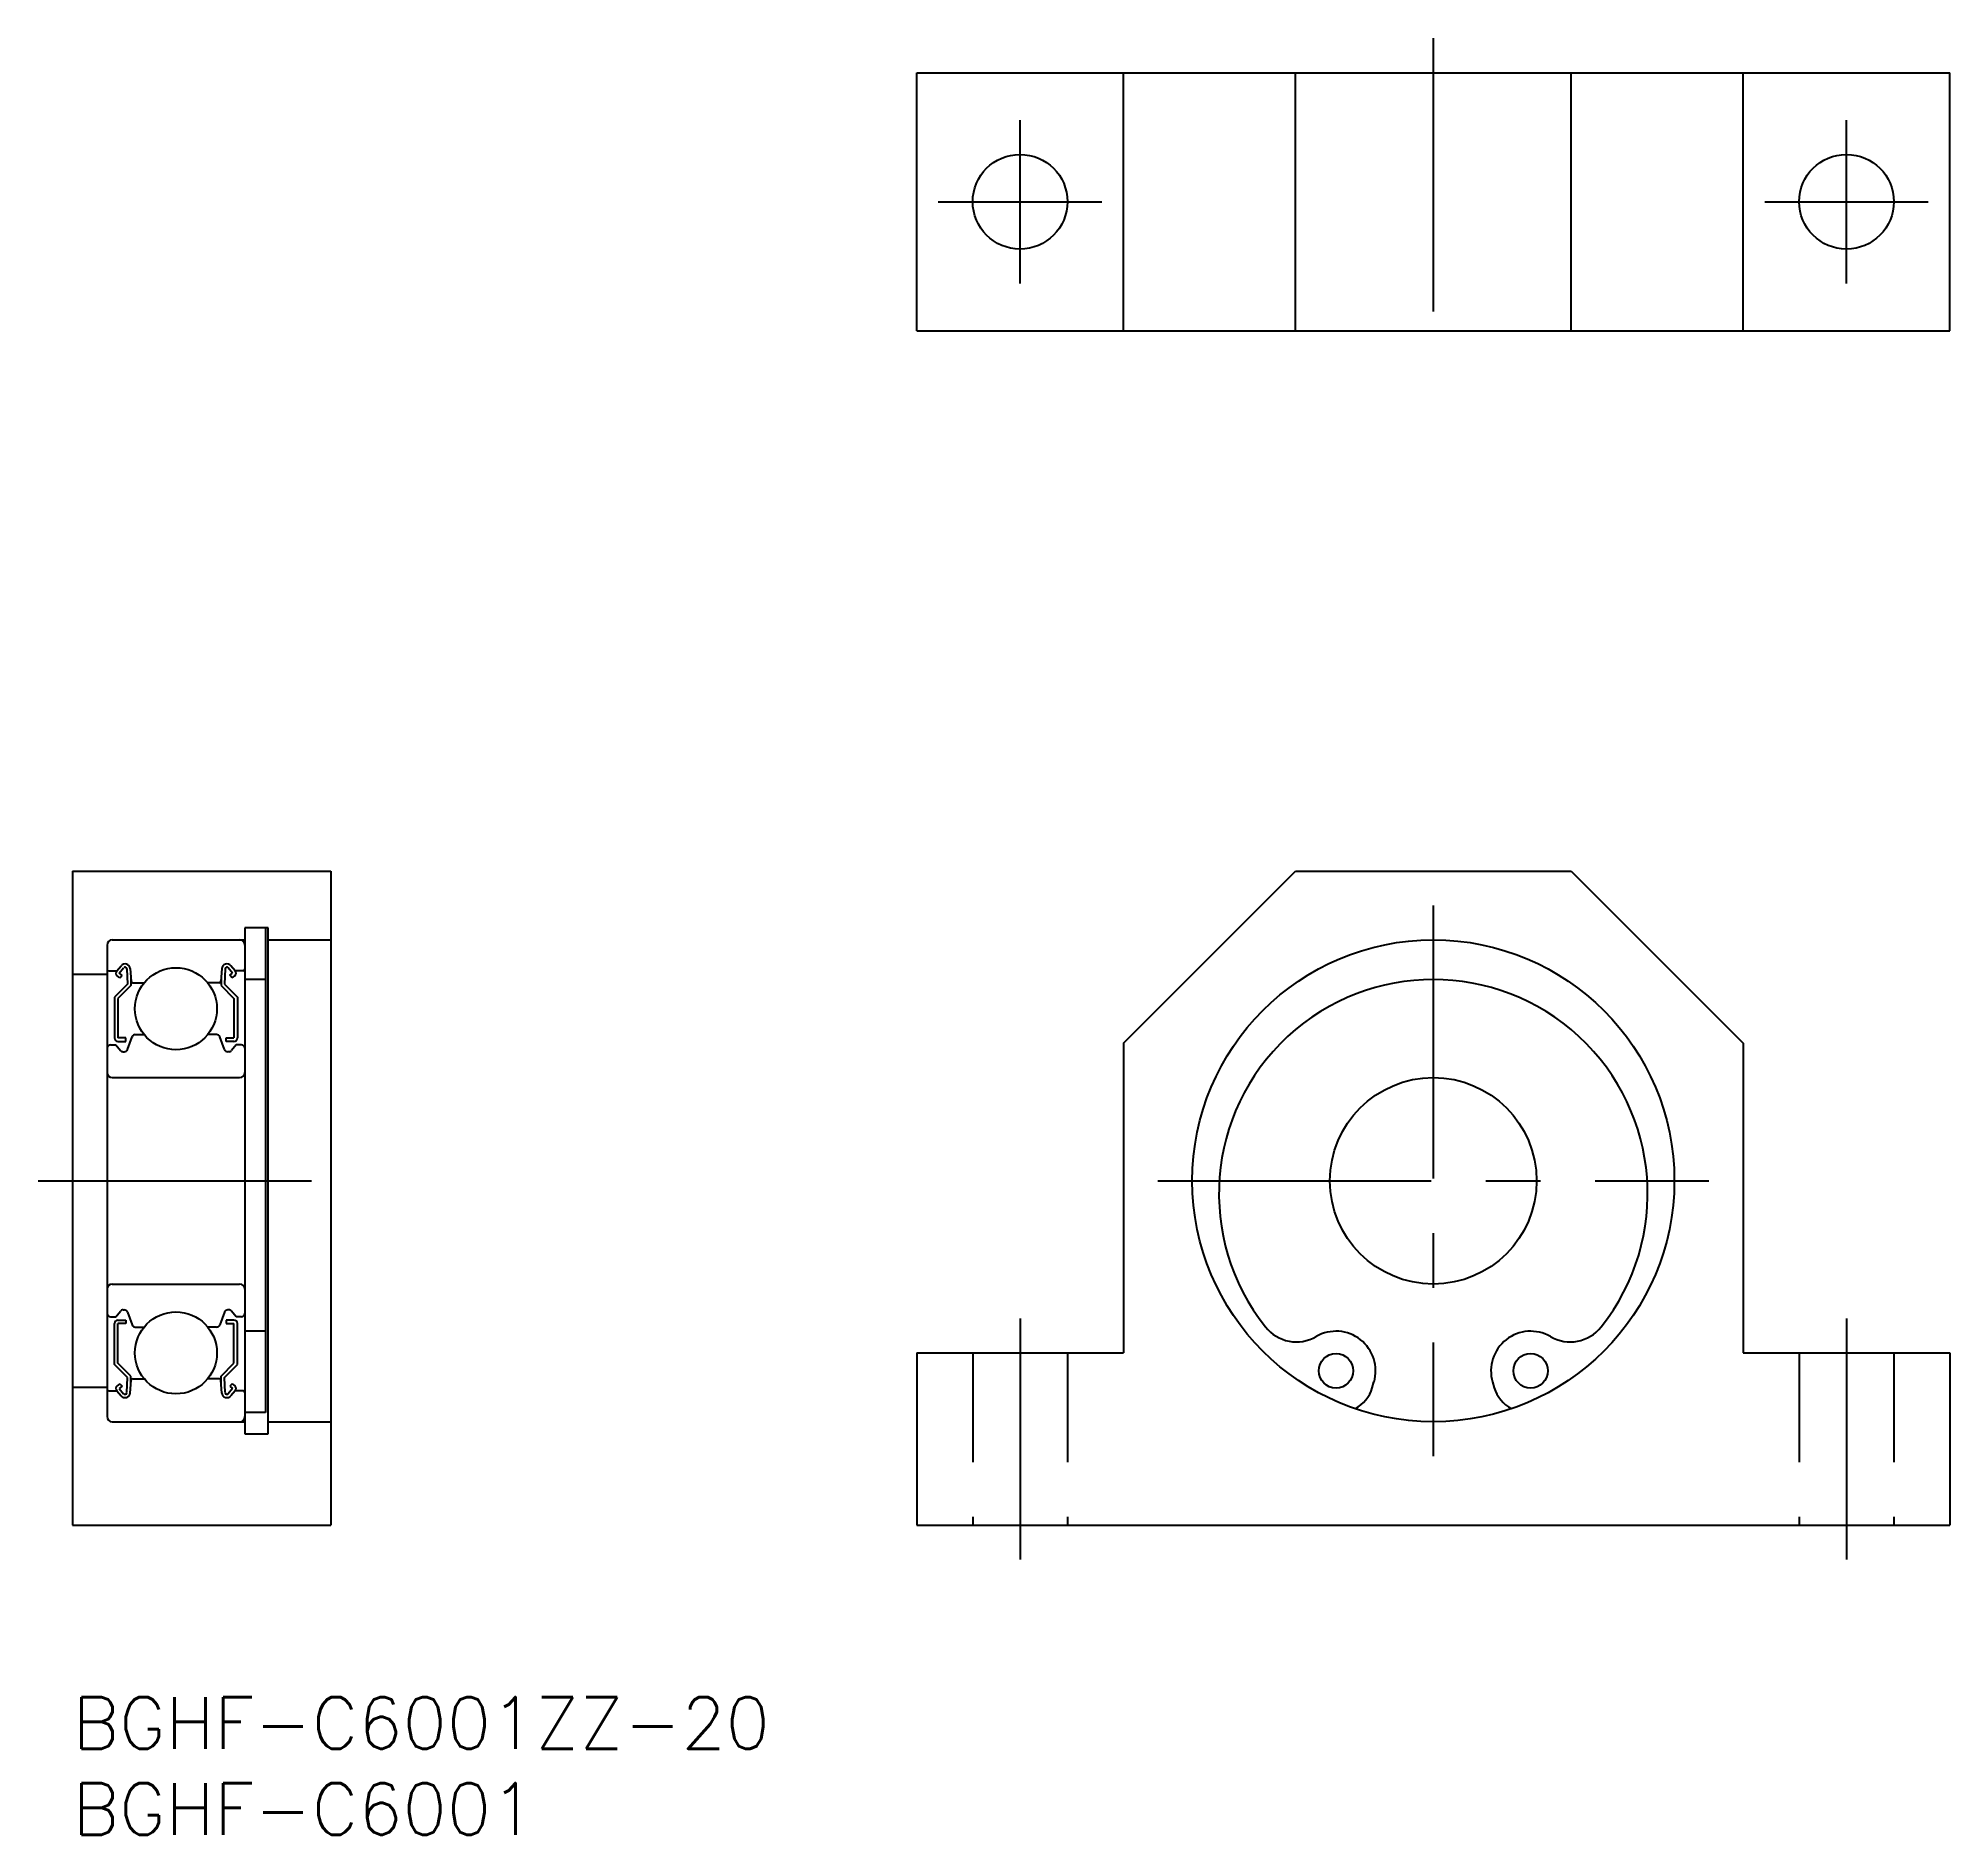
# Model space of a CAD drawing. Extents: x -2 to 109, y -8 to 96.
import ezdxf

# ---------------------------------------------------------------- set-up
doc = ezdxf.new("R2010")
doc.units = 0
doc.header["$LTSCALE"] = 0.5
doc.linetypes.add('CENTER', pattern=[50.8, 31.75, -6.35, 6.35, -6.35])
doc.linetypes.add('DASHED', pattern=[19.05, 12.7, -6.35])
for name, color, linetype in [('MSM_CENTER', 1, 'CENTER'), ('MSM_CONTINUOUS', 7, 'CONTINUOUS'), ('MSM_DASHED', 4, 'DASHED'), ('MSM_PART_NUMBER', 7, 'CONTINUOUS')]:
    doc.layers.add(name, color=color, linetype=linetype)
doc.styles.get("Standard").update_dxf_attribs({"font": 'txt.shx', "height": 3, "bigfont": 'bigfont.shx'})

# ---------------------------------------------------------------- blocks, each defined once
blk = doc.blocks.new('*U28')
at = {"layer": 'MSM_PART_NUMBER'}
blk.add_text('BGHF-C6001ZZ-20', height=3, dxfattribs=at).set_placement((0, -3))
blk = doc.blocks.new('*U29')
at = {"layer": 'MSM_PART_NUMBER'}
blk.add_text('BGHF-C6001', height=3, dxfattribs=at).set_placement((0, -8))

msp = doc.modelspace()

# ---------------------------------------------------------------- linework, layer by layer
at = {"layer": 'MSM_CENTER'}
for p, q in [((79.03, 96.39), (79.03, 77.39)), ((55.03, 82.14), (55.03, 91.64)), ((103.03, 82.14), (103.03, 91.64)), ((50.28, 86.89), (59.78, 86.89)), ((98.28, 86.89), (107.78, 86.89)), ((79.03, 46), (79.03, 14)), ((-2, 30), (17, 30)), ((63.03, 30), (95.03, 30)), ((55.03, 22), (55.03, 8)), ((103.03, 22), (103.03, 8))]:
    msp.add_line(p, q, dxfattribs=at)
at = {"layer": 'MSM_CONTINUOUS'}
for p, q in [((49.03, 94.39), (109.03, 94.39)), ((49.03, 79.39), (49.03, 94.39)), ((61.03, 79.39), (61.03, 94.39)), ((71.03, 79.39), (71.03, 94.39)), ((87.03, 79.39), (87.03, 94.39)), ((97.03, 79.39), (97.03, 94.39)), ((109.03, 79.39), (109.03, 94.39)), ((49.03, 79.39), (109.03, 79.39)), ((0, 48), (0, 10)), ((0, 48), (15, 48)), ((15, 48), (15, 10)), ((61.03, 38), (71.03, 48)), ((71.03, 48), (87.03, 48)), ((87.03, 48), (97.03, 38)), ((10, 44.7), (10, 15.3)), ((11.35, 44.7, -0.7), (10, 44.7, -0.7)), ((11.2, 44.7), (11.2, 16.54)), ((11.35, 15.3, -0.1), (11.35, 44.7, -0.1)), ((2, 43.7), (2, 16.3)), ((2.3, 44), (10, 44)), ((11.35, 44, -0.7), (15, 44, -0.7)), ((2.1, 42.2), (2.56, 42.2)), ((2.56, 42.2), (2.81, 42.5)), ((2.71, 42.07), (2.96, 42.37)), ((3.14, 42.31), (3.18, 41.43)), ((3.34, 42.33), (3.4, 41.59)), ((8.66, 42.33), (8.6, 41.59)), ((8.86, 42.31), (8.82, 41.43)), ((9.29, 42.07), (9.04, 42.37)), ((9.44, 42.2), (9.19, 42.5)), ((9.9, 42.2), (9.44, 42.2)), ((0, 42), (2, 42)), ((3.18, 41.43), (2.43, 40.68)), ((2.74, 41.79), (2.58, 41.92)), ((3.38, 41.35), (2.63, 40.6)), ((2.87, 41.94), (2.71, 42.07)), ((2.74, 41.79), (2.87, 41.94)), ((3.38, 41.82), (3.38, 41.35)), ((3.5, 41.5), (4.15, 41.5)), ((8.5, 41.5), (7.85, 41.5)), ((8.62, 41.82), (8.62, 41.35)), ((8.62, 41.35), (9.37, 40.6)), ((8.82, 41.43), (9.57, 40.68)), ((9.13, 41.94), (9.29, 42.07)), ((9.26, 41.79), (9.13, 41.94)), ((9.26, 41.79), (9.42, 41.92)), ((11.2, 41.7, -0.7), (10, 41.7, -0.7)), ((2.43, 40.68), (2.43, 38.3)), ((2.63, 40.6), (2.63, 38.3)), ((9.37, 40.6), (9.37, 38.3)), ((9.57, 40.68), (9.57, 38.3)), ((2.2, 37.9), (2.5, 37.9)), ((2.5, 37.9), (2.78, 37.57)), ((3.08, 38.3), (2.63, 38.3)), ((2.63, 38.1), (3.08, 38.1)), ((3.08, 38.1), (3.08, 38.3)), ((3.18, 37.63), (3.45, 38.37)), ((3.64, 38.5), (4.15, 38.5)), ((8.36, 38.5), (7.85, 38.5)), ((8.82, 37.63), (8.55, 38.37)), ((8.92, 38.3), (9.37, 38.3)), ((8.92, 38.1), (8.92, 38.3)), ((9.37, 38.1), (8.92, 38.1)), ((9.5, 37.9), (9.22, 37.57)), ((9.8, 37.9), (9.5, 37.9)), ((61.03, 38), (61.03, 20)), ((97.03, 38), (97.03, 20)), ((2.93, 37.5), (2.99, 37.5)), ((9.07, 37.5), (9.01, 37.5)), ((2.3, 36), (9.7, 36)), ((0, 29), (0, 29)), ((2.3, 24), (9.7, 24)), ((2.5, 22.1), (2.78, 22.43)), ((2.93, 22.5), (2.99, 22.5)), ((3.18, 22.37), (3.45, 21.63)), ((8.82, 22.37), (8.55, 21.63)), ((9.07, 22.5), (9.01, 22.5)), ((9.5, 22.1), (9.22, 22.43)), ((2.2, 22.1), (2.5, 22.1)), ((2.43, 19.32), (2.43, 21.7)), ((2.63, 21.9), (3.08, 21.9)), ((2.63, 19.4), (2.63, 21.7)), ((3.08, 21.7), (2.63, 21.7)), ((3.08, 21.9), (3.08, 21.7)), ((3.64, 21.5), (4.15, 21.5)), ((8.36, 21.5), (7.85, 21.5)), ((9.37, 21.9), (8.92, 21.9)), ((8.92, 21.9), (8.92, 21.7)), ((8.92, 21.7), (9.37, 21.7)), ((9.37, 19.4), (9.37, 21.7)), ((9.8, 22.1), (9.5, 22.1)), ((9.57, 19.32), (9.57, 21.7)), ((11.2, 21.26, -0.7), (10, 21.26, -0.7)), ((49.03, 20), (49.03, 10)), ((49.03, 20), (61.03, 20)), ((97.03, 20), (109.03, 20)), ((109.03, 20), (109.03, 10)), ((3.18, 18.57), (2.43, 19.32)), ((3.38, 18.65), (2.63, 19.4)), ((8.62, 18.65), (9.37, 19.4)), ((8.82, 18.57), (9.57, 19.32)), ((0, 18), (2, 18)), ((2.1, 17.8), (2.56, 17.8)), ((2.56, 17.8), (2.81, 17.5)), ((2.74, 18.21), (2.58, 18.08)), ((2.87, 18.06), (2.71, 17.93)), ((2.71, 17.93), (2.96, 17.63)), ((2.74, 18.21), (2.87, 18.06)), ((3.14, 17.69), (3.18, 18.57)), ((3.34, 17.67), (3.4, 18.41)), ((3.38, 18.18), (3.38, 18.65)), ((3.5, 18.5), (4.15, 18.5)), ((8.5, 18.5), (7.85, 18.5)), ((8.66, 17.67), (8.6, 18.41)), ((8.62, 18.18), (8.62, 18.65)), ((8.86, 17.69), (8.82, 18.57)), ((9.29, 17.93), (9.04, 17.63)), ((9.26, 18.21), (9.13, 18.06)), ((9.13, 18.06), (9.29, 17.93)), ((9.44, 17.8), (9.19, 17.5)), ((9.26, 18.21), (9.42, 18.08)), ((9.9, 17.8), (9.44, 17.8)), ((75.48, 17.97), (75.58, 18.31)), ((82.47, 18.31), (82.57, 17.97)), ((2.3, 16), (10, 16)), ((11.2, 16.54, -0.7), (10, 16.54, -0.7)), ((11.35, 16, -0.7), (15, 16, -0.7)), ((10, 15.3, -0.7), (11.35, 15.3, -0.7)), ((0, 10), (15, 10)), ((49.03, 10), (109.03, 10))]:
    msp.add_line(p, q, dxfattribs=at)
for centre, radius in [((55.03, 86.89), 2.75), ((103.03, 86.89), 2.75), ((79.03, 30), 14), ((6, 40), 2.38), ((79.03, 30), 6), ((6, 20), 2.38), ((73.38, 18.96), 1), ((84.68, 18.96), 1)]:
    msp.add_circle(centre, radius, dxfattribs=at)
for centre, radius, start, end in [((2.3, 43.7), 0.3, 90, 180), ((9.7, 43.7), 0.3, 0, 90), ((2.1, 42.3), 0.1, 180, 270), ((2.71, 42.07), 0.2, 140.002, 230.0863), ((3.04, 42.3), 0.3, 4.9968, 140.002), ((3.04, 42.31), 0.1, 2.8198, 140.0022), ((8.96, 42.3), 0.3, 39.998, 175.0032), ((8.96, 42.31), 0.1, 39.9978, 177.1802), ((9.29, 42.07), 0.2, 309.9137, 39.998), ((9.9, 42.3), 0.1, 270, 0), ((3.5, 41.6), 0.1, 184.9968, 269.9991), ((8.5, 41.6), 0.1, 270.0009, 355.0032), ((79.03, 29.25), 12.45, 321.589, 218.411), ((2.2, 37.7), 0.2, 90, 180), ((2.63, 38.3), 0.2, 180, 270), ((3.64, 38.3), 0.2, 90, 159.9916), ((8.36, 38.3), 0.2, 20.0084, 90), ((9.37, 38.3), 0.2, 270, 0), ((9.8, 37.7), 0.2, 0, 90), ((2.93, 37.7), 0.2, 219.9952, 270), ((2.99, 37.7), 0.2, 270, 339.9916), ((9.01, 37.7), 0.2, 200.0084, 270), ((9.07, 37.7), 0.2, 270, 320.0048), ((2.3, 36.3), 0.3, 180, 270), ((9.7, 36.3), 0.3, 270, 0), ((2.3, 23.7), 0.3, 90, 180), ((9.7, 23.7), 0.3, 0, 90), ((2.2, 22.3), 0.2, 180, 270), ((2.93, 22.3), 0.2, 90, 140.0048), ((2.99, 22.3), 0.2, 20.0084, 90), ((9.01, 22.3), 0.2, 90, 159.9916), ((9.07, 22.3), 0.2, 39.9952, 90), ((9.8, 22.3), 0.2, 270, 0), ((2.63, 21.7), 0.2, 90, 180), ((3.64, 21.7), 0.2, 200.0084, 270), ((8.36, 21.7), 0.2, 270, 339.9916), ((9.37, 21.7), 0.2, 0, 90), ((71.08, 22.94), 2.3, 218.411, 300.0471), ((73.38, 18.96), 2.3, 343.5829, 120.0471), ((84.68, 18.96), 2.3, 59.9529, 196.4171), ((86.98, 22.94), 2.3, 239.9529, 321.589), ((2.1, 17.7), 0.1, 90, 180), ((2.71, 17.93), 0.2, 129.9137, 219.998), ((3.5, 18.4), 0.1, 90.0009, 175.0032), ((8.5, 18.4), 0.1, 4.9968, 89.9991), ((9.29, 17.93), 0.2, 320.002, 50.0863), ((9.9, 17.7), 0.1, 0, 90), ((73.57, 18.54), 2, 297.3274, 343.5829), ((84.49, 18.54), 2, 196.4171, 242.6726), ((3.04, 17.7), 0.3, 219.998, 355.0032), ((3.04, 17.69), 0.1, 219.9978, 357.1802), ((8.96, 17.7), 0.3, 184.9968, 320.002), ((8.96, 17.69), 0.1, 182.8198, 320.0022), ((2.3, 16.3), 0.3, 180, 270), ((9.7, 16.3), 0.3, 270, 0)]:
    msp.add_arc(centre, radius, start, end, dxfattribs=at)
at = {"layer": 'MSM_DASHED'}
for p, q in [((52.28, 20), (52.28, 10)), ((57.78, 20), (57.78, 10)), ((100.28, 20), (100.28, 10)), ((105.78, 20), (105.78, 10))]:
    msp.add_line(p, q, dxfattribs=at)

# ---------------------------------------------------------------- block references
at = {"layer": 'MSM_CONTINUOUS'}
for name in ['*U28', '*U29']:
    msp.add_blockref(name, (0, 0), dxfattribs=at)

doc.saveas('drawing.dxf')
